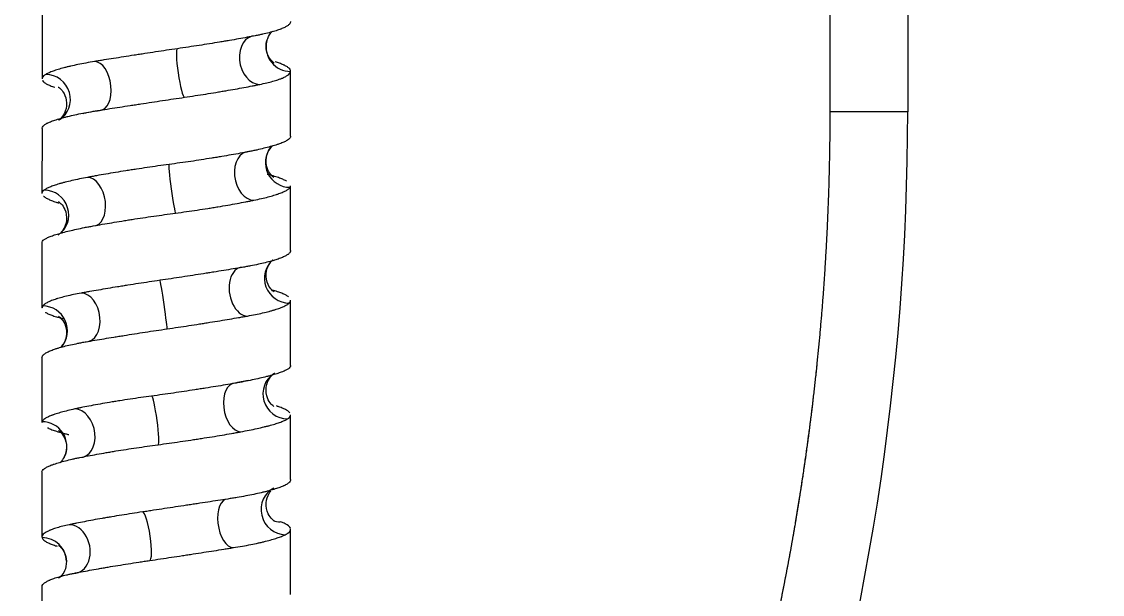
# Model space of a CAD drawing. Header units: millimetres. Extents: x 6110 to 6704, y -2661 to -1821.
# Drawn here: x 6587.01 to 6603.53, y -2362.25 to -2353.5 of the extents above; entities that cross this region are included whole.
import ezdxf

# ---------------------------------------------------------------- set-up
doc = ezdxf.new("R2010")
doc.units = ezdxf.units.MM
doc.header["$LTSCALE"] = 0.1
doc.linetypes.add('HIDDEN2', pattern=[4.7625, 3.175, -1.5875])
doc.layers.add('1', color=4, linetype='HIDDEN2', lineweight=13)
doc.layers.add('DIM', color=3, linetype='Continuous', lineweight=9)

msp = doc.modelspace()

# ---------------------------------------------------------------- hatches: boundary and pattern name
at = {"layer": 'DIM'}
h = msp.add_hatch(dxfattribs=at)
h.set_pattern_fill('ANSI31', color=2)
edge = h.paths.add_edge_path()
edge.add_line((6619.617, -2595.98), (6619.617, -1962.206))
edge.add_line((6634.617, -1966.11), (6619.617, -1966.11))
edge.add_line((6634.617, -2610.98), (6634.617, -1966.11))
edge.add_line((6634.617, -2610.98), (6184.457, -2610.98))
edge.add_line((6619.617, -2595.98), (6184.457, -2595.98))
edge.add_line((6184.457, -2610.98), (6184.457, -2595.98))

# ---------------------------------------------------------------- linework, layer by layer
at = {"layer": '1', "color": 7, "linetype": 'Continuous', "lineweight": -3}
for p, q in [((6599.367, -2354.877), (6599.367, -2159.412)), ((6600.552, -2159.412), (6600.552, -2354.877)), ((6587.32, -2353.378), (6587.32, -2354.373)), ((6591.12, -2355.248), (6591.12, -2354.255)), ((6600.552, -2354.877), (6599.367, -2354.877)), ((6587.32, -2355.132), (6587.319, -2356.121)), ((6591.119, -2356.996), (6591.119, -2356.006)), ((6587.319, -2356.878), (6587.319, -2357.872)), ((6591.119, -2358.749), (6591.119, -2357.754)), ((6587.319, -2358.631), (6587.319, -2359.577)), ((6591.119, -2360.495), (6591.119, -2359.506)), ((6587.319, -2359.577), (6587.319, -2359.621)), ((6587.319, -2360.379), (6587.319, -2361.372)), ((6591.119, -2362.249), (6591.119, -2361.253)), ((6587.319, -2362.13), (6587.319, -2363.122))]:
    msp.add_line(p, q, dxfattribs=at)
msp.add_arc((6561.802, -2354.877), 38.75, 342.2553, 0, dxfattribs=at)
for centre, major_axis, ratio, start_param, end_param in [((6590.614, -2354.085), (0.073, -0.368), 0.727838, 2.997641, 6.139037), ((6591.118, -2353.887), (0.361, -0.101), 0.988484, 3.199535, 4.98634), ((6591.118, -2353.887), (0.361, -0.101), 0.988484, 3.136719, 3.199535), ((6589.444, -2354.282), (0.055, -0.371), 0.11608, 3.125114, 6.263796), ((6588.166, -2354.478), (0.06, -0.37), 0.548966, 6.195542, 9.337124), ((6587.392, -2354.674), (0.177, -0.331), 0.951904, 0.044888, 2.66969), ((6590.52, -2355.854), (0.074, -0.368), 0.676765, 3.006844, 6.145538), ((6591.107, -2355.657), (0.291, -0.237), 0.984981, 3.140083, 5.403323), ((6589.311, -2356.051), (0.05, -0.372), 0.048177, 3.134523, 6.276112), ((6588.058, -2356.248), (0.068, -0.369), 0.605553, 6.173973, 9.31235), ((6587.361, -2356.443), (0.204, -0.315), 0.969906, 0.000646, 2.57985), ((6591.088, -2357.427), (0.237, -0.291), 0.973031, 3.144592, 5.611321), ((6590.419, -2357.624), (0.064, -0.369), 0.626465, 3.03258, 6.174177), ((6589.177, -2357.821), (0.054, -0.371), 0.02268, 6.282251, 9.420639), ((6587.955, -2358.017), (0.066, -0.369), 0.659222, 6.166007, 9.307442), ((6587.337, -2358.213), (0.275, -0.255), 0.980382, 6.28213, 8.611692), ((6591.059, -2359.196), (0.179, -0.329), 0.96, 3.193896, 5.80167), ((6590.313, -2359.394), (0.066, -0.369), 0.569014, 3.040625, 6.179024), ((6589.044, -2359.59), (0.05, -0.372), 0.09106, 6.271574, 9.413023), ((6587.859, -2359.787), (0.077, -0.367), 0.709218, 6.137731, 9.276454), ((6587.324, -2359.982), (0.335, -0.168), 0.988954, 0.036481, 2.039794), ((6587.324, -2359.982), (0.335, -0.168), 0.988954, 0.004623, 0.036481), ((6591.022, -2360.966), (0.158, -0.34), 0.938384, 3.136827, 5.869891), ((6590.201, -2361.163), (0.058, -0.37), 0.512636, 3.06061, 6.202075), ((6588.912, -2361.36), (0.055, -0.371), 0.161033, 6.2615, 9.400234), ((6590.98, -2360.768), (0.127, 0.353), 0.918493, 3.141373, 3.460982), ((6587.769, -2361.556), (0.076, -0.367), 0.756385, 6.128118, 9.269732), ((6587.319, -2361.752), (0.375, 0.011), 0.989512, 6.276772, 7.821705)]:
    msp.add_ellipse(centre, major_axis=major_axis, ratio=ratio, start_param=start_param, end_param=end_param, dxfattribs=at)
for points, knots in [([(6591.115, -2353.516), (6591.111, -2353.525), (6591.105, -2353.533), (6591.087, -2353.55), (6591.065, -2353.566), (6591.034, -2353.583), (6591.006, -2353.596), (6590.997, -2353.6), (6590.981, -2353.606), (6590.976, -2353.608), (6590.965, -2353.613), (6590.96, -2353.615), (6590.931, -2353.625), (6590.906, -2353.634), (6590.852, -2353.65), (6590.793, -2353.666), (6590.727, -2353.682), (6590.674, -2353.694), (6590.656, -2353.698), (6590.619, -2353.706), (6590.599, -2353.709), (6590.58, -2353.713)], [0, 0, 0, 0, 0.125, 0.125, 0.25, 0.375, 0.375, 0.4375, 0.4375, 0.46875, 0.46875, 0.5, 0.5, 0.625, 0.625, 0.75, 0.875, 0.875, 0.9375, 0.9375, 1, 1, 1, 1]), ([(6590.58, -2353.713), (6590.54, -2353.721), (6590.499, -2353.729), (6590.414, -2353.744), (6590.326, -2353.76), (6590.232, -2353.777), (6590.159, -2353.789), (6590.123, -2353.795), (6590.085, -2353.802), (6590.06, -2353.806), (6590.047, -2353.808), (6589.983, -2353.819), (6589.932, -2353.827), (6589.827, -2353.844), (6589.721, -2353.861), (6589.612, -2353.877), (6589.502, -2353.894), (6589.446, -2353.902), (6589.39, -2353.911)], [0, 0, 0, 0, 0.125, 0.125, 0.25, 0.375, 0.375, 0.4375, 0.46875, 0.46875, 0.5, 0.5, 0.625, 0.625, 0.75, 0.875, 0.875, 1, 1, 1, 1]), ([(6590.757, -2353.786), (6590.775, -2353.74), (6590.803, -2353.681), (6590.835, -2353.65), (6590.845, -2353.642)], [0, 0, 0, 0, 0.601425, 1, 1, 1, 1]), ([(6590.866, -2354.125), (6590.866, -2354.125), (6590.86, -2354.122), (6590.821, -2354.092), (6590.751, -2353.985), (6590.739, -2353.863), (6590.753, -2353.799), (6590.757, -2353.786)], [0, 0, 0, 0, 0.133848, 0.378608, 0.633788, 0.92851, 1, 1, 1, 1]), ([(6589.39, -2353.911), (6589.334, -2353.919), (6589.278, -2353.927), (6589.167, -2353.944), (6589.056, -2353.96), (6588.946, -2353.977), (6588.864, -2353.99), (6588.837, -2353.994), (6588.796, -2354), (6588.782, -2354.002), (6588.755, -2354.006), (6588.741, -2354.009), (6588.673, -2354.019), (6588.62, -2354.027), (6588.516, -2354.044), (6588.413, -2354.06), (6588.315, -2354.076), (6588.242, -2354.087), (6588.219, -2354.091), (6588.171, -2354.099), (6588.148, -2354.103), (6588.125, -2354.106)], [0, 0, 0, 0, 0.125, 0.125, 0.25, 0.375, 0.375, 0.4375, 0.4375, 0.46875, 0.46875, 0.5, 0.5, 0.625, 0.625, 0.75, 0.875, 0.875, 0.9375, 0.9375, 1, 1, 1, 1]), ([(6588.125, -2354.106), (6588.079, -2354.114), (6588.034, -2354.122), (6587.949, -2354.137), (6587.867, -2354.153), (6587.792, -2354.169), (6587.738, -2354.182), (6587.712, -2354.188), (6587.687, -2354.194), (6587.67, -2354.198), (6587.662, -2354.201), (6587.622, -2354.211), (6587.593, -2354.219), (6587.538, -2354.236), (6587.487, -2354.253), (6587.445, -2354.27), (6587.418, -2354.282), (6587.409, -2354.286), (6587.397, -2354.293), (6587.393, -2354.295), (6587.385, -2354.299), (6587.382, -2354.301), (6587.378, -2354.303)], [0, 0, 0, 0, 0.125, 0.125, 0.25, 0.375, 0.375, 0.4375, 0.46875, 0.46875, 0.5, 0.5, 0.625, 0.625, 0.75, 0.875, 0.875, 0.9375, 0.9375, 0.96875, 0.96875, 1, 1, 1, 1]), ([(6591.119, -2354.258), (6591.12, -2354.25), (6591.118, -2354.242), (6591.11, -2354.225), (6591.097, -2354.208), (6591.074, -2354.192), (6591.053, -2354.179), (6591.045, -2354.175), (6591.033, -2354.168), (6591.029, -2354.166), (6591.02, -2354.162), (6591.016, -2354.16), (6590.992, -2354.149), (6590.971, -2354.141), (6590.929, -2354.126), (6590.908, -2354.119), (6590.885, -2354.112)], [0, 0, 0, 0, 0.170999, 0.170999, 0.341997, 0.512996, 0.512996, 0.598495, 0.598495, 0.641245, 0.641245, 0.683994, 0.683994, 0.854993, 0.854993, 1, 1, 1, 1]), ([(6587.378, -2354.303), (6587.364, -2354.311), (6587.353, -2354.319), (6587.335, -2354.336), (6587.323, -2354.351), (6587.32, -2354.366), (6587.32, -2354.373)], [0, 0, 0, 0, 0.351772, 0.351772, 0.703545, 1, 1, 1, 1]), ([(6590.648, -2354.456), (6590.685, -2354.449), (6590.72, -2354.441), (6590.787, -2354.425), (6590.848, -2354.409), (6590.902, -2354.393), (6590.939, -2354.38), (6590.951, -2354.376), (6590.968, -2354.37), (6590.973, -2354.368), (6590.984, -2354.364), (6590.989, -2354.361), (6591.014, -2354.351), (6591.032, -2354.342), (6591.063, -2354.325), (6591.088, -2354.309), (6591.104, -2354.292), (6591.116, -2354.275), (6591.119, -2354.267), (6591.119, -2354.258)], [0, 0, 0, 0, 0.125, 0.125, 0.25, 0.375, 0.375, 0.4375, 0.4375, 0.46875, 0.46875, 0.5, 0.5, 0.625, 0.625, 0.75, 0.875, 0.875, 1, 1, 1, 1]), ([(6587.328, -2354.399), (6587.328, -2354.4), (6587.329, -2354.401), (6587.335, -2354.411), (6587.344, -2354.419), (6587.365, -2354.435), (6587.391, -2354.452), (6587.426, -2354.467), (6587.456, -2354.479), (6587.466, -2354.483), (6587.489, -2354.49), (6587.501, -2354.494), (6587.513, -2354.498)], [0, 0, 0, 0, 0.0303, 0.0303, 0.272725, 0.272725, 0.51515, 0.757575, 0.757575, 0.878788, 0.878788, 1, 1, 1, 1]), ([(6587.566, -2354.497), (6587.566, -2354.497), (6587.577, -2354.502), (6587.644, -2354.562), (6587.705, -2354.699), (6587.688, -2354.865), (6587.617, -2354.97), (6587.576, -2355.001), (6587.569, -2355.006), (6587.569, -2355.005)], [0, 0, 0, 0, 0.147468, 0.288942, 0.448494, 0.629253, 0.77906, 0.907791, 1, 1, 1, 1]), ([(6589.498, -2354.653), (6589.554, -2354.645), (6589.608, -2354.636), (6589.716, -2354.62), (6589.823, -2354.603), (6589.927, -2354.586), (6590.003, -2354.574), (6590.028, -2354.57), (6590.066, -2354.563), (6590.079, -2354.561), (6590.103, -2354.557), (6590.116, -2354.555), (6590.177, -2354.544), (6590.225, -2354.536), (6590.318, -2354.52), (6590.407, -2354.503), (6590.491, -2354.487), (6590.551, -2354.476), (6590.571, -2354.472), (6590.61, -2354.464), (6590.629, -2354.46), (6590.648, -2354.456)], [0, 0, 0, 0, 0.125, 0.125, 0.25, 0.375, 0.375, 0.4375, 0.4375, 0.46875, 0.46875, 0.5, 0.5, 0.625, 0.625, 0.75, 0.875, 0.875, 0.9375, 0.9375, 1, 1, 1, 1]), ([(6588.208, -2354.85), (6588.256, -2354.842), (6588.305, -2354.834), (6588.405, -2354.819), (6588.507, -2354.803), (6588.612, -2354.787), (6588.693, -2354.774), (6588.72, -2354.77), (6588.761, -2354.764), (6588.775, -2354.762), (6588.802, -2354.757), (6588.816, -2354.755), (6588.885, -2354.745), (6588.941, -2354.736), (6589.052, -2354.72), (6589.163, -2354.703), (6589.274, -2354.686), (6589.386, -2354.669), (6589.442, -2354.661), (6589.498, -2354.653)], [0, 0, 0, 0, 0.125, 0.125, 0.25, 0.375, 0.375, 0.4375, 0.4375, 0.46875, 0.46875, 0.5, 0.5, 0.625, 0.625, 0.75, 0.875, 0.875, 1, 1, 1, 1]), ([(6587.408, -2355.045), (6587.425, -2355.037), (6587.444, -2355.029), (6587.487, -2355.012), (6587.534, -2354.996), (6587.589, -2354.979), (6587.634, -2354.966), (6587.65, -2354.962), (6587.674, -2354.956), (6587.682, -2354.954), (6587.699, -2354.95), (6587.707, -2354.948), (6587.75, -2354.937), (6587.786, -2354.929), (6587.861, -2354.912), (6587.94, -2354.896), (6588.025, -2354.881), (6588.092, -2354.869), (6588.115, -2354.865), (6588.161, -2354.857), (6588.184, -2354.854), (6588.208, -2354.85)], [0, 0, 0, 0, 0.125, 0.125, 0.25, 0.375, 0.375, 0.4375, 0.4375, 0.46875, 0.46875, 0.5, 0.5, 0.625, 0.625, 0.75, 0.875, 0.875, 0.9375, 0.9375, 1, 1, 1, 1]), ([(6587.946, -2354.899), (6587.966, -2354.895), (6588.052, -2354.878), (6588.147, -2354.861), (6588.226, -2354.848)], [0, 0, 0, 0, 0.232331, 1, 1, 1, 1]), ([(6597.583, -2366.306), (6597.588, -2366.29), (6597.598, -2366.258), (6597.613, -2366.211), (6597.628, -2366.163), (6597.643, -2366.116), (6597.658, -2366.068), (6597.673, -2366.021), (6597.688, -2365.973), (6597.703, -2365.926), (6597.717, -2365.878), (6597.732, -2365.83), (6597.746, -2365.783), (6597.761, -2365.735), (6597.775, -2365.688), (6597.789, -2365.64), (6597.804, -2365.592), (6597.818, -2365.545), (6597.832, -2365.497), (6597.846, -2365.449), (6597.86, -2365.401), (6597.874, -2365.354), (6597.888, -2365.306), (6597.902, -2365.258), (6597.915, -2365.21), (6597.929, -2365.162), (6597.943, -2365.114), (6597.956, -2365.067), (6597.97, -2365.019), (6597.983, -2364.971), (6597.996, -2364.923), (6598.01, -2364.875), (6598.023, -2364.827), (6598.036, -2364.779), (6598.049, -2364.731), (6598.062, -2364.683), (6598.075, -2364.635), (6598.088, -2364.587), (6598.101, -2364.539), (6598.114, -2364.491), (6598.126, -2364.443), (6598.139, -2364.395), (6598.152, -2364.347), (6598.164, -2364.299), (6598.177, -2364.251), (6598.189, -2364.203), (6598.201, -2364.155), (6598.214, -2364.107), (6598.226, -2364.058), (6598.238, -2364.01), (6598.25, -2363.962), (6598.262, -2363.914), (6598.274, -2363.866), (6598.286, -2363.818), (6598.298, -2363.769), (6598.309, -2363.721), (6598.321, -2363.673), (6598.333, -2363.625), (6598.344, -2363.576), (6598.356, -2363.528), (6598.367, -2363.48), (6598.378, -2363.432), (6598.39, -2363.383), (6598.401, -2363.335), (6598.412, -2363.287), (6598.423, -2363.238), (6598.434, -2363.19), (6598.445, -2363.141), (6598.456, -2363.093), (6598.467, -2363.045), (6598.478, -2362.996), (6598.488, -2362.948), (6598.499, -2362.899), (6598.51, -2362.851), (6598.52, -2362.803), (6598.531, -2362.754), (6598.541, -2362.706), (6598.551, -2362.657), (6598.561, -2362.609), (6598.572, -2362.56), (6598.582, -2362.512), (6598.592, -2362.463), (6598.602, -2362.415), (6598.612, -2362.366), (6598.622, -2362.318), (6598.631, -2362.269), (6598.641, -2362.22), (6598.651, -2362.172), (6598.66, -2362.123), (6598.67, -2362.075), (6598.679, -2362.026), (6598.689, -2361.977), (6598.698, -2361.929), (6598.707, -2361.88), (6598.717, -2361.832), (6598.726, -2361.783), (6598.735, -2361.734), (6598.744, -2361.686), (6598.753, -2361.637), (6598.762, -2361.588), (6598.771, -2361.54), (6598.779, -2361.491), (6598.788, -2361.442), (6598.797, -2361.393), (6598.805, -2361.345), (6598.814, -2361.296), (6598.822, -2361.247), (6598.831, -2361.198), (6598.839, -2361.15), (6598.847, -2361.101), (6598.855, -2361.052), (6598.863, -2361.003), (6598.871, -2360.955), (6598.879, -2360.906), (6598.887, -2360.857), (6598.895, -2360.808), (6598.903, -2360.759), (6598.911, -2360.711), (6598.918, -2360.662), (6598.926, -2360.613), (6598.933, -2360.564), (6598.941, -2360.515), (6598.948, -2360.466), (6598.956, -2360.417), (6598.963, -2360.369), (6598.97, -2360.32), (6598.977, -2360.271), (6598.984, -2360.222), (6598.991, -2360.173), (6598.998, -2360.124), (6599.005, -2360.075), (6599.012, -2360.026), (6599.019, -2359.977), (6599.025, -2359.929), (6599.032, -2359.88), (6599.039, -2359.831), (6599.045, -2359.782), (6599.051, -2359.733), (6599.058, -2359.684), (6599.064, -2359.635), (6599.07, -2359.586), (6599.077, -2359.537), (6599.083, -2359.488), (6599.089, -2359.439), (6599.095, -2359.39), (6599.101, -2359.341), (6599.106, -2359.292), (6599.112, -2359.243), (6599.118, -2359.194), (6599.123, -2359.145), (6599.129, -2359.096), (6599.135, -2359.047), (6599.14, -2358.998), (6599.145, -2358.949), (6599.151, -2358.9), (6599.156, -2358.851), (6599.161, -2358.802), (6599.166, -2358.753), (6599.171, -2358.704), (6599.176, -2358.655), (6599.181, -2358.606), (6599.186, -2358.557), (6599.191, -2358.508), (6599.196, -2358.459), (6599.2, -2358.41), (6599.205, -2358.361), (6599.21, -2358.312), (6599.214, -2358.263), (6599.218, -2358.214), (6599.223, -2358.165), (6599.227, -2358.115), (6599.231, -2358.066), (6599.235, -2358.017), (6599.24, -2357.968), (6599.244, -2357.919), (6599.248, -2357.87), (6599.251, -2357.821), (6599.255, -2357.772), (6599.259, -2357.723), (6599.263, -2357.674), (6599.266, -2357.625), (6599.27, -2357.576), (6599.273, -2357.527), (6599.277, -2357.478), (6599.28, -2357.428), (6599.284, -2357.379), (6599.287, -2357.33), (6599.29, -2357.281), (6599.293, -2357.232), (6599.296, -2357.183), (6599.299, -2357.134), (6599.302, -2357.085), (6599.305, -2357.036), (6599.308, -2356.987), (6599.311, -2356.938), (6599.313, -2356.888), (6599.316, -2356.839), (6599.318, -2356.79), (6599.321, -2356.741), (6599.323, -2356.692), (6599.326, -2356.643), (6599.328, -2356.594), (6599.33, -2356.545), (6599.332, -2356.496), (6599.334, -2356.447), (6599.336, -2356.398), (6599.338, -2356.349), (6599.34, -2356.299), (6599.342, -2356.25), (6599.344, -2356.201), (6599.346, -2356.152), (6599.347, -2356.103), (6599.349, -2356.054), (6599.35, -2356.005), (6599.352, -2355.956), (6599.353, -2355.907), (6599.354, -2355.858), (6599.356, -2355.809), (6599.357, -2355.76), (6599.358, -2355.71), (6599.359, -2355.661), (6599.36, -2355.612), (6599.361, -2355.563), (6599.362, -2355.514), (6599.363, -2355.465), (6599.363, -2355.416), (6599.364, -2355.367), (6599.365, -2355.318), (6599.365, -2355.269), (6599.366, -2355.22), (6599.366, -2355.171), (6599.366, -2355.122), (6599.367, -2355.073), (6599.367, -2355.024), (6599.367, -2354.975), (6599.367, -2354.926), (6599.367, -2354.893), (6599.367, -2354.877)], [0, 0, 0, 0, 0.00429, 0.00858, 0.012869, 0.017158, 0.021447, 0.025735, 0.030023, 0.034311, 0.038598, 0.042886, 0.047173, 0.051459, 0.055746, 0.060032, 0.064317, 0.068603, 0.072888, 0.077173, 0.081457, 0.085742, 0.090026, 0.094309, 0.098593, 0.102876, 0.107158, 0.111441, 0.115723, 0.120005, 0.124287, 0.128568, 0.132849, 0.137129, 0.14141, 0.14569, 0.14997, 0.154249, 0.158529, 0.162807, 0.167086, 0.171364, 0.175642, 0.17992, 0.184198, 0.188475, 0.192752, 0.197028, 0.201304, 0.20558, 0.209856, 0.214131, 0.218406, 0.222681, 0.226956, 0.23123, 0.235504, 0.239777, 0.244051, 0.248324, 0.252596, 0.256869, 0.261141, 0.265413, 0.269684, 0.273955, 0.278226, 0.282497, 0.286767, 0.291037, 0.295307, 0.299576, 0.303846, 0.308114, 0.312383, 0.316651, 0.320919, 0.325187, 0.329454, 0.333721, 0.337988, 0.342255, 0.346521, 0.350787, 0.355052, 0.359318, 0.363583, 0.367847, 0.372112, 0.376376, 0.38064, 0.384903, 0.389166, 0.393429, 0.397692, 0.401954, 0.406216, 0.410478, 0.41474, 0.419001, 0.423262, 0.427522, 0.431783, 0.436043, 0.440302, 0.444562, 0.448821, 0.45308, 0.457338, 0.461596, 0.465854, 0.470112, 0.474369, 0.478626, 0.482883, 0.487139, 0.491396, 0.495651, 0.499907, 0.504162, 0.508417, 0.512672, 0.516926, 0.52118, 0.525434, 0.529688, 0.533941, 0.538194, 0.542446, 0.546699, 0.550951, 0.555203, 0.559454, 0.563705, 0.567956, 0.572207, 0.576457, 0.580707, 0.584956, 0.589206, 0.593455, 0.597704, 0.601952, 0.6062, 0.610448, 0.614696, 0.618943, 0.62319, 0.627437, 0.631683, 0.63593, 0.640175, 0.644421, 0.648666, 0.652911, 0.657156, 0.6614, 0.665644, 0.669888, 0.674132, 0.678375, 0.682618, 0.68686, 0.691103, 0.695345, 0.699586, 0.703828, 0.708069, 0.71231, 0.71655, 0.720791, 0.725031, 0.72927, 0.73351, 0.737749, 0.741988, 0.746226, 0.750464, 0.754702, 0.75894, 0.763177, 0.767414, 0.771651, 0.775887, 0.780124, 0.78436, 0.788595, 0.79283, 0.797065, 0.8013, 0.805534, 0.809769, 0.814002, 0.818236, 0.822469, 0.826702, 0.830935, 0.835167, 0.839399, 0.843631, 0.847862, 0.852093, 0.856324, 0.860555, 0.864785, 0.869015, 0.873245, 0.877474, 0.881703, 0.885932, 0.890161, 0.894389, 0.898617, 0.902845, 0.907072, 0.911299, 0.915526, 0.919752, 0.923979, 0.928204, 0.93243, 0.936655, 0.94088, 0.945105, 0.94933, 0.953554, 0.957778, 0.962001, 0.966224, 0.970447, 0.97467, 0.978892, 0.983115, 0.987336, 0.991558, 0.995779, 1, 1, 1, 1]), ([(6587.32, -2355.132), (6587.32, -2355.128), (6587.32, -2355.124), (6587.323, -2355.112), (6587.333, -2355.095), (6587.352, -2355.078), (6587.37, -2355.066), (6587.377, -2355.062), (6587.388, -2355.055), (6587.391, -2355.053), (6587.399, -2355.049), (6587.404, -2355.047), (6587.408, -2355.045)], [0, 0, 0, 0, 0.135135, 0.135135, 0.423423, 0.711712, 0.711712, 0.855856, 0.855856, 0.927928, 0.927928, 1, 1, 1, 1]), ([(6591.102, -2355.285), (6591.094, -2355.293), (6591.084, -2355.301), (6591.059, -2355.317), (6591.029, -2355.333), (6590.99, -2355.349), (6590.957, -2355.361), (6590.945, -2355.366), (6590.927, -2355.372), (6590.921, -2355.374), (6590.908, -2355.378), (6590.901, -2355.38), (6590.868, -2355.391), (6590.839, -2355.399), (6590.778, -2355.416), (6590.713, -2355.433), (6590.64, -2355.45), (6590.582, -2355.463), (6590.563, -2355.467), (6590.532, -2355.473), (6590.522, -2355.475), (6590.501, -2355.479), (6590.491, -2355.481), (6590.48, -2355.483)], [0, 0, 0, 0, 0.125, 0.125, 0.25, 0.375, 0.375, 0.4375, 0.4375, 0.46875, 0.46875, 0.5, 0.5, 0.625, 0.625, 0.75, 0.875, 0.875, 0.9375, 0.9375, 0.96875, 0.96875, 1, 1, 1, 1]), ([(6591.12, -2355.249), (6591.12, -2355.254), (6591.119, -2355.258), (6591.115, -2355.27), (6591.109, -2355.278), (6591.102, -2355.285)], [0, 0, 0, 0, 0.355306, 0.355306, 1, 1, 1, 1]), ([(6590.48, -2355.483), (6590.438, -2355.492), (6590.395, -2355.5), (6590.305, -2355.517), (6590.213, -2355.533), (6590.116, -2355.55), (6590.041, -2355.563), (6590.003, -2355.569), (6589.965, -2355.575), (6589.939, -2355.579), (6589.926, -2355.582), (6589.86, -2355.592), (6589.807, -2355.6), (6589.701, -2355.617), (6589.593, -2355.633), (6589.484, -2355.649), (6589.373, -2355.664), (6589.317, -2355.672), (6589.261, -2355.68)], [0, 0, 0, 0, 0.125, 0.125, 0.25, 0.375, 0.375, 0.4375, 0.46875, 0.46875, 0.5, 0.5, 0.625, 0.625, 0.75, 0.875, 0.875, 1, 1, 1, 1]), ([(6590.865, -2355.879), (6590.865, -2355.879), (6590.855, -2355.873), (6590.8, -2355.822), (6590.736, -2355.696), (6590.747, -2355.53), (6590.79, -2355.452), (6590.816, -2355.42)], [0, 0, 0, 0, 0.170972, 0.356542, 0.561252, 0.806335, 1, 1, 1, 1]), ([(6589.261, -2355.68), (6589.204, -2355.687), (6589.148, -2355.695), (6589.036, -2355.711), (6588.925, -2355.727), (6588.816, -2355.743), (6588.734, -2355.755), (6588.707, -2355.759), (6588.666, -2355.766), (6588.653, -2355.768), (6588.626, -2355.772), (6588.613, -2355.774), (6588.546, -2355.785), (6588.494, -2355.793), (6588.392, -2355.81), (6588.292, -2355.827), (6588.197, -2355.843), (6588.128, -2355.856), (6588.105, -2355.86), (6588.071, -2355.866), (6588.06, -2355.868), (6588.037, -2355.872), (6588.026, -2355.875), (6588.015, -2355.877)], [0, 0, 0, 0, 0.125, 0.125, 0.25, 0.375, 0.375, 0.4375, 0.4375, 0.46875, 0.46875, 0.5, 0.5, 0.625, 0.625, 0.75, 0.875, 0.875, 0.9375, 0.9375, 0.96875, 0.96875, 1, 1, 1, 1]), ([(6588.015, -2355.877), (6587.972, -2355.885), (6587.93, -2355.893), (6587.851, -2355.91), (6587.775, -2355.926), (6587.707, -2355.943), (6587.658, -2355.955), (6587.634, -2355.962), (6587.612, -2355.968), (6587.597, -2355.972), (6587.59, -2355.974), (6587.554, -2355.985), (6587.528, -2355.993), (6587.48, -2356.009), (6587.437, -2356.025), (6587.403, -2356.041), (6587.381, -2356.053), (6587.374, -2356.057), (6587.361, -2356.064), (6587.355, -2356.068), (6587.35, -2356.072)], [0, 0, 0, 0, 0.125, 0.125, 0.25, 0.375, 0.375, 0.4375, 0.46875, 0.46875, 0.5, 0.5, 0.625, 0.625, 0.75, 0.875, 0.875, 0.9375, 0.9375, 1, 1, 1, 1]), ([(6591.058, -2355.936), (6591.056, -2355.934), (6591.053, -2355.933), (6591.036, -2355.923), (6591.018, -2355.915), (6590.979, -2355.898), (6590.936, -2355.881), (6590.883, -2355.864), (6590.84, -2355.851), (6590.825, -2355.847), (6590.802, -2355.841), (6590.794, -2355.839), (6590.778, -2355.835), (6590.77, -2355.833), (6590.762, -2355.831)], [0, 0, 0, 0, 0.039618, 0.039618, 0.279713, 0.279713, 0.519809, 0.759904, 0.759904, 0.879952, 0.879952, 0.939976, 0.939976, 1, 1, 1, 1]), ([(6590.559, -2356.225), (6590.599, -2356.217), (6590.637, -2356.209), (6590.709, -2356.192), (6590.776, -2356.176), (6590.836, -2356.159), (6590.878, -2356.146), (6590.898, -2356.14), (6590.917, -2356.133), (6590.93, -2356.129), (6590.936, -2356.127), (6590.965, -2356.116), (6590.987, -2356.108), (6591.025, -2356.092), (6591.058, -2356.075), (6591.082, -2356.06), (6591.101, -2356.044), (6591.108, -2356.036), (6591.113, -2356.029)], [0, 0, 0, 0, 0.125, 0.125, 0.25, 0.375, 0.375, 0.4375, 0.46875, 0.46875, 0.5, 0.5, 0.625, 0.625, 0.75, 0.875, 0.875, 1, 1, 1, 1]), ([(6587.35, -2356.072), (6587.34, -2356.079), (6587.333, -2356.087), (6587.322, -2356.103), (6587.32, -2356.111), (6587.319, -2356.119), (6587.319, -2356.12)], [0, 0, 0, 0, 0.489537, 0.489537, 0.979074, 1, 1, 1, 1]), ([(6587.343, -2356.164), (6587.345, -2356.165), (6587.346, -2356.167), (6587.358, -2356.176), (6587.37, -2356.185), (6587.399, -2356.201), (6587.433, -2356.218), (6587.475, -2356.235), (6587.511, -2356.247), (6587.524, -2356.252), (6587.543, -2356.258), (6587.55, -2356.26), (6587.564, -2356.264), (6587.571, -2356.266), (6587.578, -2356.268)], [0, 0, 0, 0, 0.03924, 0.03924, 0.27943, 0.27943, 0.51962, 0.75981, 0.75981, 0.879905, 0.879905, 0.939952, 0.939952, 1, 1, 1, 1]), ([(6587.572, -2356.248), (6587.572, -2356.248), (6587.576, -2356.25), (6587.607, -2356.271), (6587.68, -2356.367), (6587.709, -2356.531), (6587.655, -2356.671), (6587.61, -2356.72), (6587.595, -2356.734)], [0, 0, 0, 0, 0.069621, 0.248588, 0.427004, 0.654145, 0.863662, 1, 1, 1, 1]), ([(6589.36, -2356.423), (6589.417, -2356.415), (6589.473, -2356.408), (6589.583, -2356.392), (6589.693, -2356.376), (6589.8, -2356.36), (6589.879, -2356.347), (6589.905, -2356.343), (6589.944, -2356.337), (6589.957, -2356.335), (6589.983, -2356.331), (6589.996, -2356.328), (6590.061, -2356.318), (6590.11, -2356.309), (6590.208, -2356.293), (6590.302, -2356.276), (6590.391, -2356.259), (6590.456, -2356.246), (6590.477, -2356.242), (6590.508, -2356.236), (6590.519, -2356.234), (6590.539, -2356.23), (6590.549, -2356.227), (6590.559, -2356.225)], [0, 0, 0, 0, 0.125, 0.125, 0.25, 0.375, 0.375, 0.4375, 0.4375, 0.46875, 0.46875, 0.5, 0.5, 0.625, 0.625, 0.75, 0.875, 0.875, 0.9375, 0.9375, 0.96875, 0.96875, 1, 1, 1, 1]), ([(6588.101, -2356.619), (6588.147, -2356.61), (6588.193, -2356.602), (6588.289, -2356.586), (6588.386, -2356.569), (6588.488, -2356.552), (6588.566, -2356.54), (6588.592, -2356.536), (6588.632, -2356.529), (6588.646, -2356.527), (6588.672, -2356.523), (6588.686, -2356.521), (6588.753, -2356.51), (6588.808, -2356.502), (6588.917, -2356.486), (6589.026, -2356.47), (6589.137, -2356.454), (6589.248, -2356.438), (6589.304, -2356.431), (6589.36, -2356.423)], [0, 0, 0, 0, 0.125, 0.125, 0.25, 0.375, 0.375, 0.4375, 0.4375, 0.46875, 0.46875, 0.5, 0.5, 0.625, 0.625, 0.75, 0.875, 0.875, 1, 1, 1, 1]), ([(6587.371, -2356.815), (6587.384, -2356.808), (6587.399, -2356.8), (6587.435, -2356.784), (6587.475, -2356.768), (6587.524, -2356.752), (6587.564, -2356.74), (6587.578, -2356.736), (6587.6, -2356.73), (6587.607, -2356.727), (6587.623, -2356.723), (6587.63, -2356.721), (6587.669, -2356.711), (6587.703, -2356.702), (6587.773, -2356.685), (6587.846, -2356.669), (6587.927, -2356.652), (6587.99, -2356.639), (6588.012, -2356.635), (6588.045, -2356.629), (6588.056, -2356.627), (6588.079, -2356.623), (6588.09, -2356.621), (6588.101, -2356.619)], [0, 0, 0, 0, 0.125, 0.125, 0.25, 0.375, 0.375, 0.4375, 0.4375, 0.46875, 0.46875, 0.5, 0.5, 0.625, 0.625, 0.75, 0.875, 0.875, 0.9375, 0.9375, 0.96875, 0.96875, 1, 1, 1, 1]), ([(6587.319, -2356.878), (6587.319, -2356.872), (6587.322, -2356.859), (6587.331, -2356.846), (6587.343, -2356.834), (6587.348, -2356.83), (6587.358, -2356.823), (6587.364, -2356.819), (6587.371, -2356.815)], [0, 0, 0, 0, 0.247559, 0.62378, 0.62378, 0.81189, 0.81189, 1, 1, 1, 1]), ([(6591.119, -2356.996), (6591.119, -2356.999), (6591.118, -2357.011), (6591.112, -2357.022), (6591.102, -2357.035), (6591.098, -2357.039), (6591.091, -2357.045), (6591.089, -2357.047), (6591.084, -2357.052), (6591.081, -2357.054), (6591.078, -2357.056)], [0, 0, 0, 0, 0.156069, 0.578034, 0.578034, 0.789017, 0.789017, 0.894509, 0.894509, 1, 1, 1, 1]), ([(6591.078, -2357.056), (6591.066, -2357.064), (6591.052, -2357.072), (6591.019, -2357.089), (6590.982, -2357.106), (6590.936, -2357.122), (6590.898, -2357.135), (6590.885, -2357.139), (6590.864, -2357.146), (6590.857, -2357.148), (6590.843, -2357.152), (6590.835, -2357.154), (6590.798, -2357.165), (6590.766, -2357.173), (6590.699, -2357.189), (6590.628, -2357.206), (6590.55, -2357.221), (6590.488, -2357.233), (6590.467, -2357.237), (6590.425, -2357.245), (6590.403, -2357.249), (6590.38, -2357.252)], [0, 0, 0, 0, 0.125, 0.125, 0.25, 0.375, 0.375, 0.4375, 0.4375, 0.46875, 0.46875, 0.5, 0.5, 0.625, 0.625, 0.75, 0.875, 0.875, 0.9375, 0.9375, 1, 1, 1, 1]), ([(6590.869, -2357.626), (6590.869, -2357.626), (6590.866, -2357.625), (6590.838, -2357.608), (6590.763, -2357.514), (6590.728, -2357.35), (6590.79, -2357.196), (6590.829, -2357.15), (6590.851, -2357.136)], [0, 0, 0, 0, 0.048878, 0.224736, 0.398035, 0.616396, 0.818949, 1, 1, 1, 1]), ([(6590.38, -2357.252), (6590.335, -2357.26), (6590.289, -2357.268), (6590.195, -2357.284), (6590.098, -2357.299), (6589.997, -2357.316), (6589.919, -2357.328), (6589.893, -2357.332), (6589.853, -2357.339), (6589.84, -2357.341), (6589.813, -2357.345), (6589.799, -2357.347), (6589.732, -2357.358), (6589.678, -2357.366), (6589.569, -2357.383), (6589.459, -2357.4), (6589.348, -2357.417), (6589.236, -2357.433), (6589.18, -2357.442), (6589.123, -2357.45)], [0, 0, 0, 0, 0.125, 0.125, 0.25, 0.375, 0.375, 0.4375, 0.4375, 0.46875, 0.46875, 0.5, 0.5, 0.625, 0.625, 0.75, 0.875, 0.875, 1, 1, 1, 1]), ([(6589.123, -2357.45), (6589.067, -2357.458), (6589.011, -2357.466), (6588.901, -2357.483), (6588.792, -2357.5), (6588.685, -2357.516), (6588.606, -2357.529), (6588.579, -2357.533), (6588.54, -2357.539), (6588.527, -2357.541), (6588.501, -2357.546), (6588.488, -2357.548), (6588.424, -2357.558), (6588.373, -2357.566), (6588.275, -2357.583), (6588.18, -2357.599), (6588.089, -2357.615), (6588.024, -2357.626), (6588.002, -2357.63), (6587.959, -2357.638), (6587.939, -2357.642), (6587.918, -2357.645)], [0, 0, 0, 0, 0.125, 0.125, 0.25, 0.375, 0.375, 0.4375, 0.4375, 0.46875, 0.46875, 0.5, 0.5, 0.625, 0.625, 0.75, 0.875, 0.875, 0.9375, 0.9375, 1, 1, 1, 1]), ([(6587.918, -2357.645), (6587.877, -2357.653), (6587.838, -2357.661), (6587.763, -2357.676), (6587.693, -2357.692), (6587.63, -2357.708), (6587.586, -2357.721), (6587.565, -2357.727), (6587.545, -2357.733), (6587.531, -2357.737), (6587.525, -2357.74), (6587.494, -2357.75), (6587.471, -2357.758), (6587.43, -2357.775), (6587.394, -2357.792), (6587.367, -2357.809), (6587.351, -2357.821), (6587.346, -2357.825), (6587.339, -2357.832), (6587.337, -2357.834), (6587.334, -2357.838), (6587.332, -2357.84), (6587.331, -2357.842)], [0, 0, 0, 0, 0.125, 0.125, 0.25, 0.375, 0.375, 0.4375, 0.46875, 0.46875, 0.5, 0.5, 0.625, 0.625, 0.75, 0.875, 0.875, 0.9375, 0.9375, 0.96875, 0.96875, 1, 1, 1, 1]), ([(6591.086, -2357.7), (6591.085, -2357.699), (6591.083, -2357.698), (6591.071, -2357.689), (6591.057, -2357.68), (6591.026, -2357.664), (6590.99, -2357.648), (6590.945, -2357.632), (6590.907, -2357.62), (6590.894, -2357.616), (6590.867, -2357.608), (6590.853, -2357.605), (6590.838, -2357.601)], [0, 0, 0, 0, 0.029921, 0.029921, 0.272441, 0.272441, 0.51496, 0.75748, 0.75748, 0.87874, 0.87874, 1, 1, 1, 1]), ([(6587.331, -2357.842), (6587.324, -2357.85), (6587.321, -2357.858), (6587.32, -2357.868), (6587.319, -2357.87), (6587.319, -2357.872)], [0, 0, 0, 0, 0.820523, 0.820523, 1, 1, 1, 1]), ([(6590.458, -2357.996), (6590.501, -2357.988), (6590.542, -2357.98), (6590.62, -2357.965), (6590.694, -2357.949), (6590.761, -2357.932), (6590.808, -2357.92), (6590.831, -2357.914), (6590.853, -2357.907), (6590.867, -2357.903), (6590.874, -2357.901), (6590.908, -2357.89), (6590.933, -2357.882), (6590.979, -2357.865), (6591.019, -2357.848), (6591.051, -2357.831), (6591.071, -2357.819), (6591.077, -2357.814), (6591.085, -2357.808), (6591.088, -2357.806), (6591.093, -2357.802), (6591.095, -2357.8), (6591.097, -2357.798)], [0, 0, 0, 0, 0.125, 0.125, 0.25, 0.375, 0.375, 0.4375, 0.46875, 0.46875, 0.5, 0.5, 0.625, 0.625, 0.75, 0.875, 0.875, 0.9375, 0.9375, 0.96875, 0.96875, 1, 1, 1, 1]), ([(6591.097, -2357.798), (6591.106, -2357.789), (6591.112, -2357.781), (6591.118, -2357.767), (6591.119, -2357.761), (6591.119, -2357.754)], [0, 0, 0, 0, 0.577783, 0.577783, 1, 1, 1, 1]), ([(6587.371, -2357.938), (6587.372, -2357.939), (6587.374, -2357.94), (6587.389, -2357.95), (6587.405, -2357.958), (6587.441, -2357.974), (6587.482, -2357.99), (6587.531, -2358.006), (6587.572, -2358.018), (6587.586, -2358.022), (6587.616, -2358.029), (6587.631, -2358.033), (6587.647, -2358.037)], [0, 0, 0, 0, 0.030359, 0.030359, 0.27277, 0.27277, 0.51518, 0.75759, 0.75759, 0.878795, 0.878795, 1, 1, 1, 1]), ([(6587.57, -2358), (6587.57, -2358), (6587.571, -2358), (6587.588, -2358.008), (6587.657, -2358.081), (6587.709, -2358.226), (6587.676, -2358.384), (6587.635, -2358.446), (6587.612, -2358.468)], [0, 0, 0, 0, 0.006221, 0.204855, 0.388717, 0.598646, 0.828935, 1, 1, 1, 1]), ([(6589.232, -2358.192), (6589.288, -2358.184), (6589.344, -2358.175), (6589.454, -2358.159), (6589.564, -2358.142), (6589.672, -2358.125), (6589.753, -2358.113), (6589.779, -2358.109), (6589.819, -2358.102), (6589.832, -2358.1), (6589.859, -2358.096), (6589.872, -2358.094), (6589.938, -2358.083), (6589.989, -2358.075), (6590.089, -2358.059), (6590.187, -2358.042), (6590.28, -2358.027), (6590.348, -2358.015), (6590.371, -2358.011), (6590.415, -2358.003), (6590.436, -2357.999), (6590.458, -2357.996)], [0, 0, 0, 0, 0.125, 0.125, 0.25, 0.375, 0.375, 0.4375, 0.4375, 0.46875, 0.46875, 0.5, 0.5, 0.625, 0.625, 0.75, 0.875, 0.875, 0.9375, 0.9375, 1, 1, 1, 1]), ([(6587.993, -2358.389), (6588.036, -2358.381), (6588.081, -2358.374), (6588.172, -2358.358), (6588.267, -2358.342), (6588.366, -2358.326), (6588.442, -2358.313), (6588.468, -2358.309), (6588.507, -2358.303), (6588.52, -2358.301), (6588.546, -2358.297), (6588.56, -2358.295), (6588.626, -2358.284), (6588.68, -2358.276), (6588.788, -2358.259), (6588.897, -2358.242), (6589.007, -2358.225), (6589.119, -2358.209), (6589.175, -2358.2), (6589.232, -2358.192)], [0, 0, 0, 0, 0.125, 0.125, 0.25, 0.375, 0.375, 0.4375, 0.4375, 0.46875, 0.46875, 0.5, 0.5, 0.625, 0.625, 0.75, 0.875, 0.875, 1, 1, 1, 1]), ([(6587.345, -2358.584), (6587.355, -2358.576), (6587.366, -2358.568), (6587.394, -2358.551), (6587.427, -2358.535), (6587.468, -2358.518), (6587.503, -2358.505), (6587.515, -2358.501), (6587.534, -2358.495), (6587.541, -2358.493), (6587.554, -2358.489), (6587.561, -2358.487), (6587.595, -2358.476), (6587.625, -2358.468), (6587.688, -2358.451), (6587.755, -2358.435), (6587.83, -2358.42), (6587.889, -2358.408), (6587.909, -2358.404), (6587.95, -2358.396), (6587.971, -2358.393), (6587.993, -2358.389)], [0, 0, 0, 0, 0.125, 0.125, 0.25, 0.375, 0.375, 0.4375, 0.4375, 0.46875, 0.46875, 0.5, 0.5, 0.625, 0.625, 0.75, 0.875, 0.875, 0.9375, 0.9375, 1, 1, 1, 1]), ([(6587.319, -2358.63), (6587.319, -2358.623), (6587.321, -2358.616), (6587.327, -2358.605), (6587.33, -2358.601), (6587.335, -2358.594), (6587.337, -2358.592), (6587.341, -2358.588), (6587.343, -2358.586), (6587.345, -2358.584)], [0, 0, 0, 0, 0.462187, 0.462187, 0.731093, 0.731093, 0.865547, 0.865547, 1, 1, 1, 1]), ([(6591.047, -2358.825), (6591.031, -2358.832), (6591.013, -2358.84), (6590.973, -2358.856), (6590.928, -2358.872), (6590.875, -2358.888), (6590.831, -2358.901), (6590.816, -2358.905), (6590.793, -2358.911), (6590.785, -2358.913), (6590.769, -2358.917), (6590.761, -2358.92), (6590.719, -2358.93), (6590.684, -2358.939), (6590.61, -2358.955), (6590.533, -2358.972), (6590.449, -2358.989), (6590.383, -2359.002), (6590.361, -2359.006), (6590.327, -2359.012), (6590.315, -2359.014), (6590.292, -2359.018), (6590.28, -2359.021), (6590.268, -2359.023)], [0, 0, 0, 0, 0.125, 0.125, 0.25, 0.375, 0.375, 0.4375, 0.4375, 0.46875, 0.46875, 0.5, 0.5, 0.625, 0.625, 0.75, 0.875, 0.875, 0.9375, 0.9375, 0.96875, 0.96875, 1, 1, 1, 1]), ([(6591.119, -2358.749), (6591.119, -2358.75), (6591.119, -2358.752), (6591.118, -2358.762), (6591.112, -2358.778), (6591.096, -2358.794), (6591.08, -2358.805), (6591.074, -2358.809), (6591.061, -2358.817), (6591.054, -2358.821), (6591.047, -2358.825)], [0, 0, 0, 0, 0.053331, 0.053331, 0.368888, 0.684444, 0.684444, 0.842222, 0.842222, 1, 1, 1, 1]), ([(6598.834, -2361.177), (6598.835, -2361.174), (6598.836, -2361.166), (6598.845, -2361.115), (6598.86, -2361.026), (6598.88, -2360.903), (6598.9, -2360.781), (6598.918, -2360.661), (6598.937, -2360.543), (6598.954, -2360.426), (6598.976, -2360.282), (6599, -2360.114), (6599.026, -2359.924), (6599.05, -2359.742), (6599.07, -2359.587), (6599.087, -2359.457), (6599.1, -2359.349), (6599.112, -2359.244), (6599.124, -2359.144), (6599.135, -2359.048), (6599.146, -2358.941), (6599.159, -2358.827), (6599.167, -2358.749), (6599.171, -2358.712)], [0, 0, 0, 0, 0.002794, 0.008121, 0.048953, 0.08966, 0.130275, 0.17083, 0.211357, 0.25189, 0.292462, 0.363803, 0.434734, 0.505438, 0.576102, 0.623369, 0.670599, 0.71785, 0.765179, 0.812644, 0.860302, 0.93164, 1, 1, 1, 1]), ([(6590.476, -2358.98), (6590.475, -2358.98), (6590.405, -2358.995), (6590.329, -2359.01), (6590.247, -2359.025)], [0, 0, 0, 0, 0.010559, 1, 1, 1, 1]), ([(6590.865, -2359.377), (6590.865, -2359.377), (6590.857, -2359.373), (6590.808, -2359.333), (6590.741, -2359.211), (6590.74, -2359.043), (6590.811, -2358.919), (6590.864, -2358.876), (6590.877, -2358.867), (6590.88, -2358.867)], [0, 0, 0, 0, 0.1074, 0.255246, 0.414835, 0.607072, 0.772265, 0.909881, 1, 1, 1, 1]), ([(6590.268, -2359.023), (6590.221, -2359.031), (6590.173, -2359.039), (6590.076, -2359.056), (6589.976, -2359.073), (6589.872, -2359.089), (6589.793, -2359.102), (6589.766, -2359.106), (6589.726, -2359.112), (6589.712, -2359.115), (6589.685, -2359.119), (6589.671, -2359.121), (6589.603, -2359.131), (6589.548, -2359.14), (6589.438, -2359.156), (6589.328, -2359.172), (6589.217, -2359.188), (6589.106, -2359.204), (6589.05, -2359.211), (6588.994, -2359.219)], [0, 0, 0, 0, 0.125, 0.125, 0.25, 0.375, 0.375, 0.4375, 0.4375, 0.46875, 0.46875, 0.5, 0.5, 0.625, 0.625, 0.75, 0.875, 0.875, 1, 1, 1, 1]), ([(6588.994, -2359.219), (6588.938, -2359.226), (6588.882, -2359.234), (6588.773, -2359.25), (6588.664, -2359.266), (6588.559, -2359.282), (6588.481, -2359.294), (6588.455, -2359.298), (6588.417, -2359.305), (6588.404, -2359.307), (6588.379, -2359.311), (6588.366, -2359.313), (6588.303, -2359.324), (6588.255, -2359.332), (6588.16, -2359.349), (6588.068, -2359.366), (6587.983, -2359.382), (6587.92, -2359.395), (6587.9, -2359.399), (6587.87, -2359.405), (6587.86, -2359.407), (6587.84, -2359.411), (6587.831, -2359.414), (6587.821, -2359.416)], [0, 0, 0, 0, 0.125, 0.125, 0.25, 0.375, 0.375, 0.4375, 0.4375, 0.46875, 0.46875, 0.5, 0.5, 0.625, 0.625, 0.75, 0.875, 0.875, 0.9375, 0.9375, 0.96875, 0.96875, 1, 1, 1, 1]), ([(6587.821, -2359.416), (6587.783, -2359.424), (6587.747, -2359.432), (6587.679, -2359.449), (6587.615, -2359.465), (6587.56, -2359.482), (6587.521, -2359.494), (6587.503, -2359.501), (6587.485, -2359.507), (6587.474, -2359.511), (6587.469, -2359.513), (6587.442, -2359.524), (6587.423, -2359.532), (6587.39, -2359.548), (6587.361, -2359.564), (6587.342, -2359.58), (6587.328, -2359.596), (6587.323, -2359.603), (6587.321, -2359.611)], [0, 0, 0, 0, 0.125, 0.125, 0.25, 0.375, 0.375, 0.4375, 0.46875, 0.46875, 0.5, 0.5, 0.625, 0.625, 0.75, 0.875, 0.875, 1, 1, 1, 1]), ([(6591.107, -2359.475), (6591.106, -2359.474), (6591.105, -2359.472), (6591.096, -2359.462), (6591.087, -2359.454), (6591.062, -2359.437), (6591.034, -2359.42), (6590.995, -2359.403), (6590.963, -2359.391), (6590.951, -2359.387), (6590.934, -2359.38), (6590.927, -2359.378), (6590.915, -2359.374), (6590.908, -2359.372), (6590.902, -2359.37)], [0, 0, 0, 0, 0.039645, 0.039645, 0.279734, 0.279734, 0.519823, 0.759911, 0.759911, 0.879956, 0.879956, 0.939978, 0.939978, 1, 1, 1, 1]), ([(6591.071, -2359.568), (6591.084, -2359.56), (6591.094, -2359.553), (6591.109, -2359.537), (6591.117, -2359.524), (6591.119, -2359.512), (6591.119, -2359.507)], [0, 0, 0, 0, 0.391598, 0.391598, 0.783197, 1, 1, 1, 1]), ([(6590.357, -2359.765), (6590.402, -2359.756), (6590.445, -2359.748), (6590.528, -2359.732), (6590.608, -2359.715), (6590.68, -2359.698), (6590.731, -2359.685), (6590.756, -2359.679), (6590.78, -2359.673), (6590.796, -2359.669), (6590.804, -2359.666), (6590.842, -2359.656), (6590.871, -2359.648), (6590.923, -2359.631), (6590.97, -2359.615), (6591.009, -2359.599), (6591.035, -2359.587), (6591.043, -2359.583), (6591.058, -2359.576), (6591.065, -2359.572), (6591.071, -2359.568)], [0, 0, 0, 0, 0.125, 0.125, 0.25, 0.375, 0.375, 0.4375, 0.46875, 0.46875, 0.5, 0.5, 0.625, 0.625, 0.75, 0.875, 0.875, 0.9375, 0.9375, 1, 1, 1, 1]), ([(6587.404, -2359.703), (6587.407, -2359.704), (6587.409, -2359.705), (6587.43, -2359.715), (6587.449, -2359.724), (6587.493, -2359.74), (6587.541, -2359.757), (6587.598, -2359.774), (6587.644, -2359.786), (6587.66, -2359.791), (6587.685, -2359.797), (6587.693, -2359.799), (6587.71, -2359.803), (6587.719, -2359.805), (6587.728, -2359.807)], [0, 0, 0, 0, 0.03927, 0.03927, 0.279452, 0.279452, 0.519635, 0.759817, 0.759817, 0.879909, 0.879909, 0.939954, 0.939954, 1, 1, 1, 1]), ([(6587.571, -2359.746), (6587.571, -2359.746), (6587.577, -2359.75), (6587.618, -2359.781), (6587.684, -2359.881), (6587.704, -2360.028), (6587.678, -2360.112), (6587.659, -2360.15)], [0, 0, 0, 0, 0.133933, 0.342083, 0.558011, 0.803106, 1, 1, 1, 1]), ([(6589.093, -2359.962), (6589.15, -2359.955), (6589.206, -2359.947), (6589.318, -2359.931), (6589.43, -2359.915), (6589.54, -2359.899), (6589.623, -2359.887), (6589.65, -2359.882), (6589.691, -2359.876), (6589.705, -2359.874), (6589.732, -2359.87), (6589.746, -2359.868), (6589.813, -2359.857), (6589.866, -2359.849), (6589.97, -2359.832), (6590.072, -2359.815), (6590.17, -2359.798), (6590.241, -2359.786), (6590.265, -2359.781), (6590.3, -2359.775), (6590.312, -2359.773), (6590.335, -2359.769), (6590.346, -2359.767), (6590.357, -2359.765)], [0, 0, 0, 0, 0.125, 0.125, 0.25, 0.375, 0.375, 0.4375, 0.4375, 0.46875, 0.46875, 0.5, 0.5, 0.625, 0.625, 0.75, 0.875, 0.875, 0.9375, 0.9375, 0.96875, 0.96875, 1, 1, 1, 1]), ([(6587.897, -2360.158), (6587.937, -2360.149), (6587.979, -2360.141), (6588.066, -2360.125), (6588.155, -2360.108), (6588.25, -2360.091), (6588.323, -2360.079), (6588.36, -2360.073), (6588.397, -2360.066), (6588.423, -2360.062), (6588.436, -2360.06), (6588.5, -2360.049), (6588.552, -2360.041), (6588.657, -2360.025), (6588.763, -2360.009), (6588.872, -2359.993), (6588.982, -2359.977), (6589.037, -2359.97), (6589.093, -2359.962)], [0, 0, 0, 0, 0.125, 0.125, 0.25, 0.375, 0.375, 0.4375, 0.46875, 0.46875, 0.5, 0.5, 0.625, 0.625, 0.75, 0.875, 0.875, 1, 1, 1, 1]), ([(6587.327, -2360.354), (6587.333, -2360.347), (6587.34, -2360.339), (6587.361, -2360.323), (6587.386, -2360.307), (6587.42, -2360.291), (6587.45, -2360.279), (6587.46, -2360.275), (6587.477, -2360.268), (6587.482, -2360.266), (6587.494, -2360.262), (6587.5, -2360.26), (6587.53, -2360.25), (6587.557, -2360.241), (6587.614, -2360.224), (6587.675, -2360.208), (6587.744, -2360.191), (6587.799, -2360.178), (6587.818, -2360.174), (6587.847, -2360.168), (6587.857, -2360.166), (6587.877, -2360.162), (6587.887, -2360.16), (6587.897, -2360.158)], [0, 0, 0, 0, 0.125, 0.125, 0.25, 0.375, 0.375, 0.4375, 0.4375, 0.46875, 0.46875, 0.5, 0.5, 0.625, 0.625, 0.75, 0.875, 0.875, 0.9375, 0.9375, 0.96875, 0.96875, 1, 1, 1, 1]), ([(6587.659, -2360.15), (6587.638, -2360.184), (6587.616, -2360.217), (6587.597, -2360.235), (6587.594, -2360.239)], [0, 0, 0, 0, 0.790151, 1, 1, 1, 1]), ([(6587.319, -2360.378), (6587.319, -2360.378), (6587.319, -2360.377), (6587.32, -2360.369), (6587.322, -2360.362), (6587.327, -2360.354)], [0, 0, 0, 0, 0.035928, 0.035928, 1, 1, 1, 1]), ([(6591.119, -2360.495), (6591.119, -2360.503), (6591.117, -2360.511), (6591.108, -2360.528), (6591.093, -2360.545), (6591.069, -2360.561), (6591.048, -2360.574), (6591.04, -2360.578), (6591.027, -2360.585), (6591.023, -2360.587), (6591.013, -2360.591), (6591.009, -2360.593), (6591.004, -2360.595)], [0, 0, 0, 0, 0.243142, 0.243142, 0.495428, 0.747714, 0.747714, 0.873857, 0.873857, 0.936929, 0.936929, 1, 1, 1, 1]), ([(6591.004, -2360.595), (6590.985, -2360.603), (6590.963, -2360.612), (6590.916, -2360.628), (6590.865, -2360.645), (6590.805, -2360.662), (6590.757, -2360.674), (6590.732, -2360.681), (6590.706, -2360.687), (6590.688, -2360.691), (6590.679, -2360.693), (6590.634, -2360.704), (6590.596, -2360.712), (6590.517, -2360.729), (6590.435, -2360.745), (6590.346, -2360.761), (6590.278, -2360.772), (6590.254, -2360.776), (6590.207, -2360.784), (6590.183, -2360.788), (6590.158, -2360.792)], [0, 0, 0, 0, 0.125, 0.125, 0.25, 0.375, 0.375, 0.4375, 0.46875, 0.46875, 0.5, 0.5, 0.625, 0.625, 0.75, 0.875, 0.875, 0.9375, 0.9375, 1, 1, 1, 1]), ([(6590.875, -2361.131), (6590.875, -2361.131), (6590.871, -2361.127), (6590.842, -2361.111), (6590.764, -2361.017), (6590.729, -2360.853), (6590.775, -2360.725), (6590.808, -2360.68), (6590.817, -2360.669)], [0, 0, 0, 0, 0.060115, 0.253515, 0.445414, 0.686782, 0.909557, 1, 1, 1, 1]), ([(6590.158, -2360.792), (6590.109, -2360.799), (6590.059, -2360.807), (6589.957, -2360.823), (6589.853, -2360.839), (6589.746, -2360.855), (6589.665, -2360.867), (6589.638, -2360.872), (6589.596, -2360.878), (6589.583, -2360.88), (6589.555, -2360.884), (6589.541, -2360.886), (6589.471, -2360.897), (6589.416, -2360.905), (6589.304, -2360.922), (6589.193, -2360.939), (6589.081, -2360.956), (6588.997, -2360.968), (6588.97, -2360.972), (6588.928, -2360.979), (6588.914, -2360.981), (6588.886, -2360.985), (6588.872, -2360.987), (6588.858, -2360.989)], [0, 0, 0, 0, 0.125, 0.125, 0.25, 0.375, 0.375, 0.4375, 0.4375, 0.46875, 0.46875, 0.5, 0.5, 0.625, 0.625, 0.75, 0.875, 0.875, 0.9375, 0.9375, 0.96875, 0.96875, 1, 1, 1, 1]), ([(6588.858, -2360.989), (6588.803, -2360.997), (6588.748, -2361.005), (6588.642, -2361.022), (6588.536, -2361.039), (6588.435, -2361.055), (6588.36, -2361.068), (6588.335, -2361.072), (6588.298, -2361.078), (6588.286, -2361.08), (6588.262, -2361.085), (6588.249, -2361.087), (6588.189, -2361.097), (6588.143, -2361.105), (6588.053, -2361.122), (6587.967, -2361.138), (6587.886, -2361.154), (6587.828, -2361.165), (6587.809, -2361.169), (6587.772, -2361.177), (6587.754, -2361.181), (6587.737, -2361.184)], [0, 0, 0, 0, 0.125, 0.125, 0.25, 0.375, 0.375, 0.4375, 0.4375, 0.46875, 0.46875, 0.5, 0.5, 0.625, 0.625, 0.75, 0.875, 0.875, 0.9375, 0.9375, 1, 1, 1, 1]), ([(6591.117, -2361.24), (6591.117, -2361.239), (6591.116, -2361.238), (6591.113, -2361.228), (6591.107, -2361.22), (6591.091, -2361.203), (6591.07, -2361.187), (6591.039, -2361.171), (6591.013, -2361.159), (6591.003, -2361.155), (6590.983, -2361.148), (6590.973, -2361.144), (6590.961, -2361.14)], [0, 0, 0, 0, 0.029895, 0.029895, 0.272421, 0.272421, 0.514947, 0.757474, 0.757474, 0.878737, 0.878737, 1, 1, 1, 1]), ([(6587.737, -2361.184), (6587.701, -2361.192), (6587.668, -2361.2), (6587.606, -2361.215), (6587.548, -2361.231), (6587.499, -2361.247), (6587.466, -2361.26), (6587.455, -2361.264), (6587.44, -2361.27), (6587.435, -2361.272), (6587.425, -2361.277), (6587.421, -2361.279), (6587.399, -2361.289), (6587.383, -2361.298), (6587.357, -2361.314), (6587.337, -2361.331), (6587.325, -2361.348), (6587.319, -2361.364), (6587.318, -2361.373), (6587.32, -2361.381)], [0, 0, 0, 0, 0.125, 0.125, 0.25, 0.375, 0.375, 0.4375, 0.4375, 0.46875, 0.46875, 0.5, 0.5, 0.625, 0.625, 0.75, 0.875, 0.875, 1, 1, 1, 1]), ([(6591.038, -2361.337), (6591.055, -2361.329), (6591.068, -2361.32), (6591.091, -2361.304), (6591.109, -2361.287), (6591.117, -2361.27), (6591.119, -2361.259), (6591.119, -2361.256), (6591.119, -2361.253)], [0, 0, 0, 0, 0.298753, 0.298753, 0.597506, 0.896259, 0.896259, 1, 1, 1, 1]), ([(6587.32, -2361.381), (6587.322, -2361.389), (6587.326, -2361.397), (6587.34, -2361.414), (6587.358, -2361.43), (6587.386, -2361.447), (6587.41, -2361.459), (6587.419, -2361.464), (6587.433, -2361.47), (6587.437, -2361.472), (6587.447, -2361.476), (6587.452, -2361.478), (6587.479, -2361.489), (6587.502, -2361.497), (6587.535, -2361.508), (6587.542, -2361.51), (6587.55, -2361.512)], [0, 0, 0, 0, 0.188751, 0.188751, 0.377501, 0.566252, 0.566252, 0.660627, 0.660627, 0.707815, 0.707815, 0.755003, 0.755003, 0.943753, 0.943753, 1, 1, 1, 1]), ([(6590.244, -2361.535), (6590.291, -2361.527), (6590.337, -2361.52), (6590.426, -2361.504), (6590.511, -2361.488), (6590.59, -2361.472), (6590.646, -2361.459), (6590.674, -2361.453), (6590.701, -2361.447), (6590.718, -2361.442), (6590.727, -2361.44), (6590.769, -2361.43), (6590.801, -2361.421), (6590.86, -2361.404), (6590.915, -2361.387), (6590.961, -2361.371), (6590.993, -2361.358), (6591.003, -2361.354), (6591.017, -2361.347), (6591.021, -2361.345), (6591.03, -2361.341), (6591.034, -2361.339), (6591.038, -2361.337)], [0, 0, 0, 0, 0.125, 0.125, 0.25, 0.375, 0.375, 0.4375, 0.46875, 0.46875, 0.5, 0.5, 0.625, 0.625, 0.75, 0.875, 0.875, 0.9375, 0.9375, 0.96875, 0.96875, 1, 1, 1, 1]), ([(6587.572, -2361.5), (6587.572, -2361.5), (6587.575, -2361.502), (6587.603, -2361.519), (6587.672, -2361.607), (6587.689, -2361.69), (6587.694, -2361.74)], [0, 0, 0, 0, 0.094756, 0.399512, 0.698336, 1, 1, 1, 1]), ([(6588.965, -2361.731), (6589.021, -2361.723), (6589.077, -2361.715), (6589.188, -2361.698), (6589.299, -2361.681), (6589.409, -2361.665), (6589.492, -2361.652), (6589.519, -2361.648), (6589.561, -2361.642), (6589.574, -2361.639), (6589.602, -2361.635), (6589.616, -2361.633), (6589.684, -2361.623), (6589.738, -2361.614), (6589.844, -2361.598), (6589.948, -2361.582), (6590.049, -2361.566), (6590.123, -2361.554), (6590.147, -2361.55), (6590.196, -2361.543), (6590.22, -2361.539), (6590.244, -2361.535)], [0, 0, 0, 0, 0.125, 0.125, 0.25, 0.375, 0.375, 0.4375, 0.4375, 0.46875, 0.46875, 0.5, 0.5, 0.625, 0.625, 0.75, 0.875, 0.875, 0.9375, 0.9375, 1, 1, 1, 1]), ([(6587.694, -2361.74), (6587.691, -2361.799), (6587.676, -2361.889), (6587.607, -2361.977), (6587.576, -2361.999), (6587.572, -2362.001), (6587.572, -2362.001)], [0, 0, 0, 0, 0.330103, 0.60924, 0.85923, 1, 1, 1, 1]), ([(6587.801, -2361.928), (6587.839, -2361.92), (6587.878, -2361.913), (6587.96, -2361.897), (6588.045, -2361.881), (6588.136, -2361.865), (6588.206, -2361.852), (6588.242, -2361.846), (6588.279, -2361.84), (6588.303, -2361.836), (6588.316, -2361.834), (6588.378, -2361.823), (6588.429, -2361.815), (6588.532, -2361.798), (6588.636, -2361.781), (6588.744, -2361.764), (6588.826, -2361.752), (6588.854, -2361.748), (6588.895, -2361.741), (6588.909, -2361.739), (6588.937, -2361.735), (6588.951, -2361.733), (6588.965, -2361.731)], [0, 0, 0, 0, 0.125, 0.125, 0.25, 0.375, 0.375, 0.4375, 0.46875, 0.46875, 0.5, 0.5, 0.625, 0.625, 0.75, 0.875, 0.875, 0.9375, 0.9375, 0.96875, 0.96875, 1, 1, 1, 1]), ([(6587.32, -2362.123), (6587.321, -2362.115), (6587.325, -2362.107), (6587.338, -2362.09), (6587.355, -2362.073), (6587.382, -2362.057), (6587.405, -2362.044), (6587.414, -2362.04), (6587.428, -2362.034), (6587.432, -2362.032), (6587.442, -2362.028), (6587.447, -2362.025), (6587.473, -2362.015), (6587.496, -2362.007), (6587.545, -2361.99), (6587.599, -2361.974), (6587.662, -2361.959), (6587.712, -2361.947), (6587.729, -2361.943), (6587.764, -2361.935), (6587.783, -2361.932), (6587.801, -2361.928)], [0, 0, 0, 0, 0.125, 0.125, 0.25, 0.375, 0.375, 0.4375, 0.4375, 0.46875, 0.46875, 0.5, 0.5, 0.625, 0.625, 0.75, 0.875, 0.875, 0.9375, 0.9375, 1, 1, 1, 1])]:
    msp.add_open_spline(points, degree=3, knots=knots, dxfattribs=at)
for points in [[(6591.12, -2353.497), (6591.12, -2353.504), (6591.118, -2353.51), (6591.115, -2353.516)], [(6590.816, -2355.42), (6590.829, -2355.408), (6590.839, -2355.398), (6590.847, -2355.39)], [(6591.113, -2356.029), (6591.117, -2356.021), (6591.119, -2356.014), (6591.119, -2356.007)], [(6587.321, -2359.611), (6587.32, -2359.614), (6587.319, -2359.617), (6587.319, -2359.621)]]:
    msp.add_open_spline(points, degree=3, dxfattribs=at)

doc.saveas('drawing.dxf')
